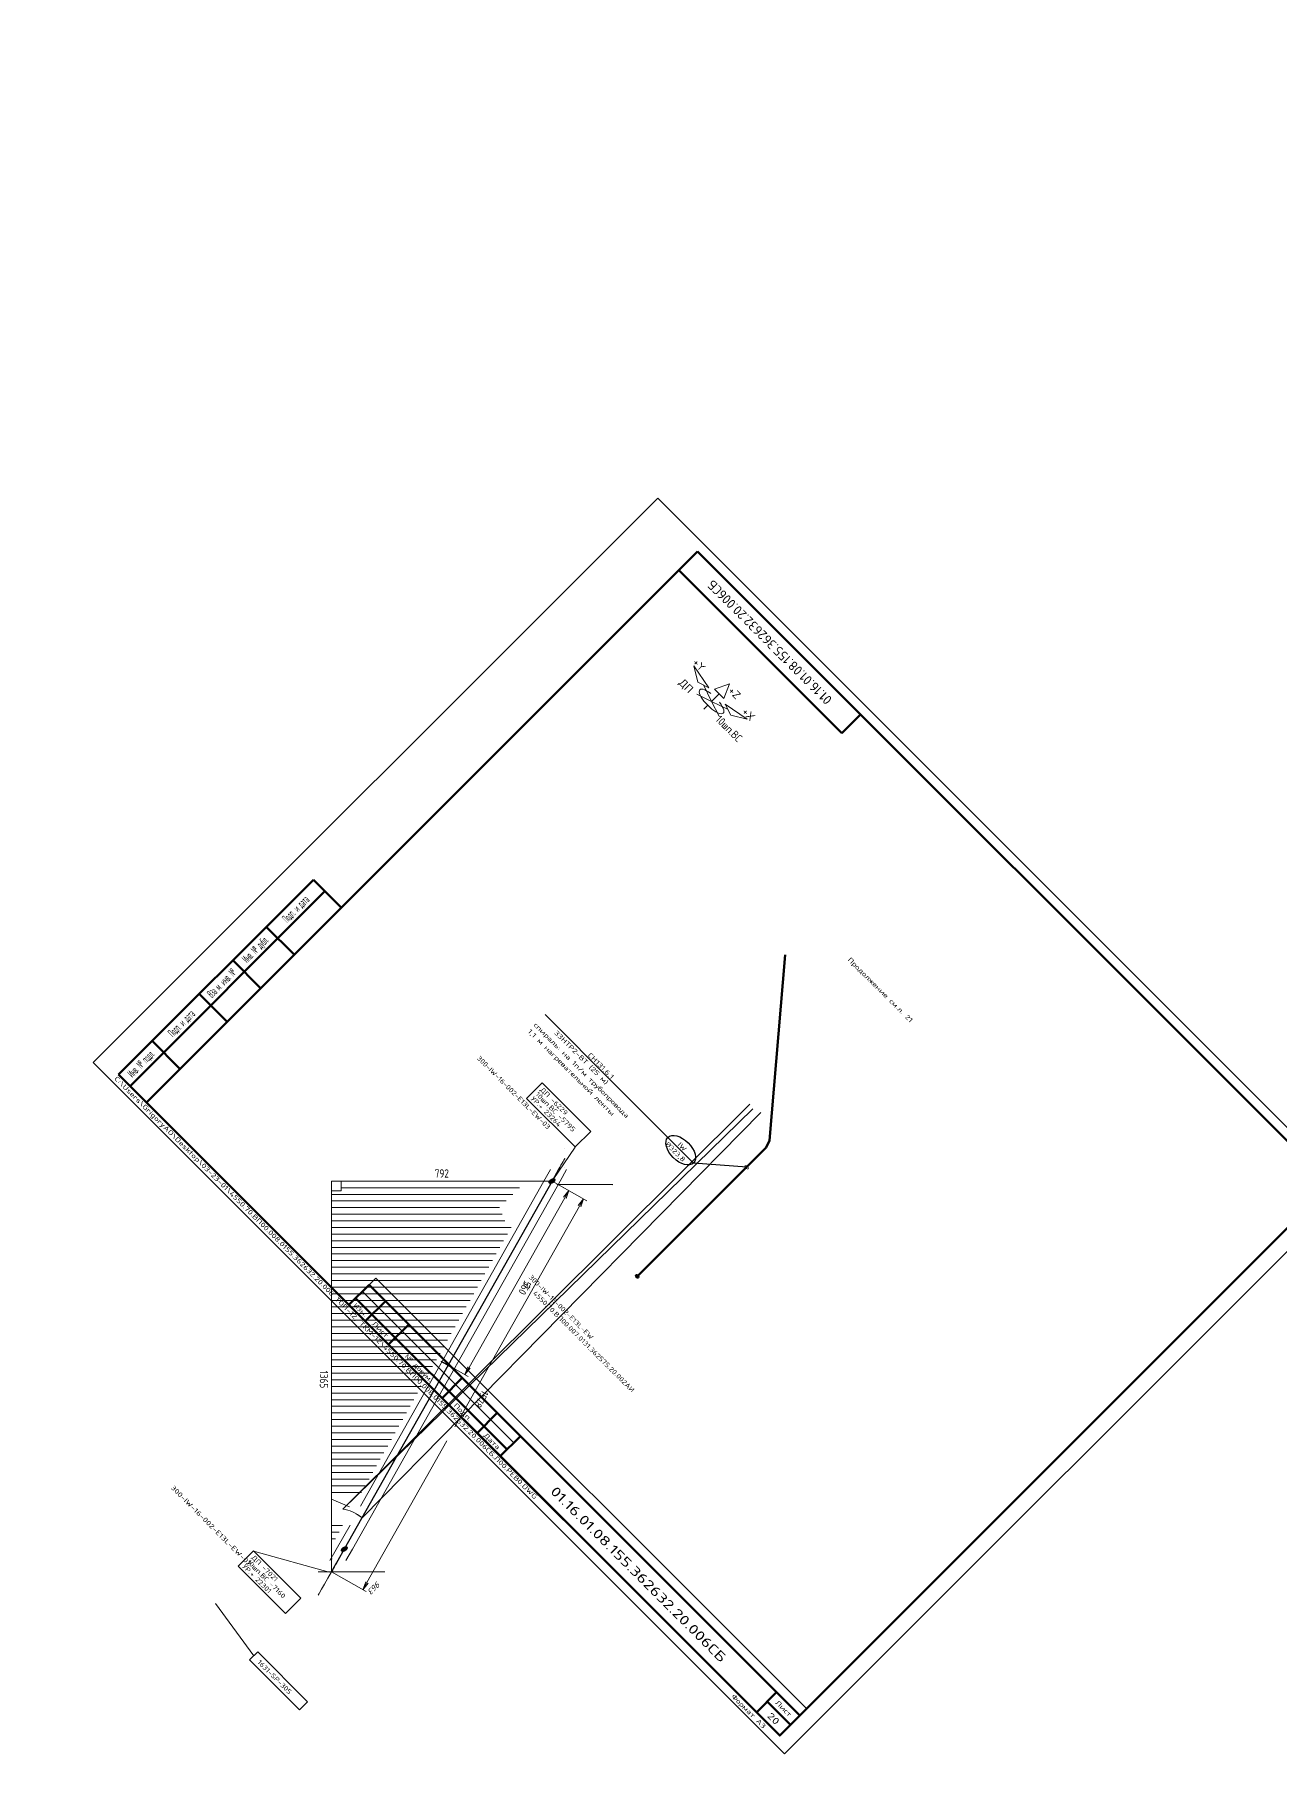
# Model space of a CAD drawing. Header units: millimetres. Extents: x -1501 to 8157, y -8271 to 1386.
# Drawn here: x -713 to -335, y -126 to 399 of the extents above; entities that cross this region are included whole.
import ezdxf
from ezdxf import colors
from ezdxf.entities.mleader import LeaderData, LeaderLine
from ezdxf.enums import TextEntityAlignment as Align
from ezdxf.math import Vec2, Vec3

# ---------------------------------------------------------------- set-up
doc = ezdxf.new("R2010")
doc.units = ezdxf.units.MM
doc.header["$MEASUREMENT"] = 0
for name, color, linetype, lineweight in [('--TEXT--', 7, 'Continuous', 25), ('OFORMLENIE', 7, 'Continuous', 25), ('подложка', 253, 'Continuous', 13), ('СН', 1, 'Continuous', 50)]:
    doc.layers.add(name, color=color, linetype=linetype, lineweight=lineweight)
doc.layers.add('непечат', color=2, linetype='Continuous', plot=False)
doc.layers.add('Построение', color=7, linetype='Continuous')
doc.styles.add('GOST 2.304', font='CS_Gost2304.shx')
doc.styles.add('GOST_2.304', font='CS_Gost2304.shx', dxfattribs={"height": 2.5})
doc.styles.add('GOST_2.304_07', font='CS_Gost2304.shx', dxfattribs={"width": 0.7})
doc.styles.add('GOST_2.304_09', font='CS_Gost2304.shx', dxfattribs={"width": 0.9})
doc.styles.add('Style-CS_Gost2304', font='CS_Gost2304.shx')
doc.styles.add('TNR_30', font='times.ttf', dxfattribs={"height": 3})

# ---------------------------------------------------------------- blocks, each defined once
blk = doc.blocks.new('*U13')
at = {"layer": 'СН'}
blk.add_hatch(color=256, dxfattribs=at).paths.add_polyline_path([(0.5, 0, 1), (-0.5, 0, 1)])
blk.add_circle((0, 0), 0.5, dxfattribs=at)
blk = doc.blocks.new('_DotSmall')
at = {"color": 0, "linetype": 'ByBlock', "const_width": 0.5}
blk.add_lwpolyline([(-0.0625, 0, 1), (0.0625, 0, 1)], format="xyb", close=True, dxfattribs=at)
blk = doc.blocks.new('*U22')
at = {"color": 0, "linetype": 'ByBlock', "lineweight": -2}
blk.add_lwpolyline([(297, 420), (0, 420), (0, 0), (297, 0)], close=True, dxfattribs=at)
at = {"color": 0, "linetype": 'ByBlock', "lineweight": 50}
blk.add_lwpolyline([(20, 415), (292, 415), (292, 5), (20, 5)], close=True, dxfattribs=at)
at = {"color": 0, "linetype": 'ByBlock', "lineweight": -2, "style": 'GOST_2.304'}
blk.add_text('Формат А3', height=2.5, dxfattribs=at).set_placement((287, 2.5), align=Align.MIDDLE_RIGHT)
at = {"color": 0, "linetype": 'ByBlock', "lineweight": -2, "insert": (8, 2.5), "char_height": 2.5, "attachment_point": 4, "style": 'GOST_2.304'}
blk.add_mtext('C:\\\\Users\\\\GrigoryAO\\\\Desktop\\\\03-23-01\\\\4550.70.ВП00.008.0155.362632.20.006 ТОП-12, ТКМ-12\\\\4550.70.ВП00.008.0155.362632.20.006СБ.Л00.РЕВ0.DWG', dxfattribs=at)
at = {"color": 0, "linetype": 'ByBlock', "lineweight": -2, "style": 'TNR_30'}
blk.add_attdef('ВЕРХНИЙ_НОМЕР_ЛИСТА', text='', height=3, dxfattribs=at).set_placement((287, 410), align=Align.MIDDLE_CENTER)
blk = doc.blocks.new('ST_Left')
at = {"color": 0, "linetype": 'ByBlock', "lineweight": 50}
for p, q in [((8, 150), (8, 5)), ((20, 150), (8, 150)), ((13, 5), (13, 150)), ((8, 115), (20, 115)), ((8, 90), (20, 90)), ((20, 65), (8, 65)), ((20, 30), (8, 30)), ((8, 5), (20, 5))]:
    blk.add_line(p, q, dxfattribs=at)
at = {"color": 0, "linetype": 'ByBlock', "lineweight": -2, "style": 'GOST_2.304'}
for s, p in [('Подп. и дата', (10.5, 132.5)), ('Инв. № дубл.', (10.5, 102.5)), ('Вза м. инв. №', (10.5, 77.5)), ('Подп. и дата', (10.5, 47.5)), ('Инв. № подл.', (10.5, 17.5))]:
    blk.add_text(s, height=2.5, rotation=90, dxfattribs=at).set_placement(p, align=Align.MIDDLE_CENTER)
at = {"color": 0, "linetype": 'ByBlock', "lineweight": -2, "style": 'GOST_2.304', "flags": 8}
for tag, p in [('ДУБЛ_ДАТА', (16.5, 141.25)), ('НОМЕР_ДУБЛ', (16.5, 102.5)), ('ВЗАМ_ИНВ', (16.5, 77.5)), ('ИНВ_ДАТА', (16.5, 56.25)), ('ИНВ_НОМЕР', (16.5, 17.5))]:
    blk.add_attdef(tag, text='', height=2.5, rotation=90, dxfattribs=at).set_placement(p, align=Align.MIDDLE_CENTER)
blk = doc.blocks.new('ST_2a_dyn')
at = {"color": 0, "linetype": 'ByBlock', "lineweight": 50, "extrusion": (0, 1, 0)}
for p, q in [((-185, 15), (0, 15)), ((-10, 8), (0, 8)), ((-185, 5), (-120, 5)), ((-185, 0), (0, 0))]:
    blk.add_line(p, q, dxfattribs=at)
at = {"color": 0, "linetype": 'ByBlock', "lineweight": 50, "extrusion": (1, 0, 0)}
for p, q in [((-185, 0), (-185, 15)), ((-178, 15), (-178, 0)), ((-168, 15), (-168, 0)), ((-145, 15), (-145, 0)), ((-130, 15), (-130, 0)), ((-120, 0), (-120, 15)), ((-10, 0), (-10, 15))]:
    blk.add_line(p, q, dxfattribs=at)
at = {"color": 0, "linetype": 'ByBlock', "lineweight": 50}
blk.add_line((0, 15), (0, 0), dxfattribs=at)
at = {"color": 0, "linetype": 'ByBlock', "lineweight": -2, "extrusion": (0, 1, 0)}
blk.add_line((-185, 10), (-120, 10), dxfattribs=at)
at = {"color": 0, "linetype": 'ByBlock', "lineweight": -2, "style": 'GOST_2.304'}
for s, p in [('Лист', (-5, 11.5)), ('Лист', (-173, 2.5)), ('Подп.', (-137.5, 2.5)), ('Дата', (-125, 2.5))]:
    blk.add_text(s, height=2.5, dxfattribs=at).set_placement(p, align=Align.MIDDLE_CENTER)
at = {"color": 0, "linetype": 'ByBlock', "lineweight": -2, "width": 0.9}
for s, style, p in [('Изм.', 'GOST_2.304', (-181.5, 2.5)), ('№ докум.', 'GOST_2.304_09', (-156.5, 2.5))]:
    blk.add_text(s, height=2.5, dxfattribs=dict(at, style=style)).set_placement(p, align=Align.MIDDLE_CENTER)
at = {"color": 0, "linetype": 'ByBlock', "lineweight": -2}
for tag, height, style, flags, p in [('ИЗМ_2', 2.5, 'GOST_2.304', 12, (-181.5, 12.5)), ('ЛИСТ_2', 2.5, 'GOST_2.304', 12, (-173, 12.5)), ('N_ДОК_2', 2.5, 'GOST_2.304_09', 12, (-156.5, 12.5)), ('ИЗМ_1', 2.5, 'GOST_2.304', 12, (-181.5, 7.5)), ('ЛИСТ_1', 2.5, 'GOST_2.304', 12, (-173, 7.5)), ('N_ДОК_1', 2.5, 'GOST_2.304_09', 12, (-156.5, 7.5)), ('ШИФР', 5, 'GOST_2.304', 4, (-65, 7.5)), ('LIST', 3.5, 'GOST_2.304', 4, (-5, 4))]:
    blk.add_attdef(tag, text='', height=height, dxfattribs=dict(at, style=style, flags=flags)).set_placement(p, align=Align.MIDDLE_CENTER)
at = {"color": 0, "linetype": 'ByBlock', "lineweight": -2, "style": 'GOST_2.304_07', "width": 0.7, "flags": 12}
for tag, p in [('ДАТА_2', (-125, 12.5)), ('ДАТА_1', (-125, 7.5))]:
    blk.add_attdef(tag, text='', height=2.5, dxfattribs=at).set_placement(p, align=Align.MIDDLE_CENTER)
blk = doc.blocks.new('ST_Top')
at = {"color": 0, "linetype": 'ByBlock', "lineweight": 50}
blk.add_line((70, 0), (70, -14), dxfattribs=at)
at = {"color": 0, "linetype": 'ByBlock', "lineweight": 50, "extrusion": (0, 1, 0)}
blk.add_line((0, -14), (70, -14), dxfattribs=at)
at = {"color": 0, "linetype": 'ByBlock', "lineweight": -2, "style": 'GOST_2.304', "width": 0.7, "flags": 4}
blk.add_attdef('ШИФР', text='', height=5, rotation=180, dxfattribs=at).set_placement((35, -7), align=Align.MIDDLE_CENTER)

msp = doc.modelspace()

# ---------------------------------------------------------------- hatches: boundary and pattern name
at = {"layer": 'подложка', "extrusion": (8.62817e-32, -7.85046e-17, -1)}
h = msp.add_hatch(color=252, dxfattribs=at)
edge = h.paths.add_edge_path()
edge.add_ellipse((555.49, 50.94), major_axis=(-1.05, 0.62), ratio=0.583905, start_angle=0, end_angle=360)
h = msp.add_hatch(color=252, dxfattribs=at)
edge = h.paths.add_edge_path()
edge.add_ellipse((618.57, -60.84), major_axis=(-1.05, 0.62), ratio=0.583905, start_angle=0, end_angle=360)
at = {"layer": 'подложка', "extrusion": (-1.96262e-16, -1, 3.92523e-17)}
msp.add_hatch(color=252, dxfattribs=at).paths.add_polyline_path([(-621.06, -363.39), (-622.5, -357.64), (-623.94, -363.39)])
h = msp.add_hatch(color=252, dxfattribs=at)
edge = h.paths.add_edge_path()
edge.add_arc((-622.5, -418.29), 1, -90, 270)
h = msp.add_hatch(color=252, dxfattribs=at)
edge = h.paths.add_edge_path()
edge.add_arc((-622.5, -304.3), 1, -90, 270)

# ---------------------------------------------------------------- linework, layer by layer
at = {"layer": '--TEXT--', "extrusion": (-0.57735, -0.57735, 0.57735)}
msp.add_line((-554.05, 50.04, -295.77), (-537.05, 49.86, -278.94), dxfattribs=at)
msp.add_circle((-407.81, -558.59), 5.51, dxfattribs=at)
at = {"layer": 'OFORMLENIE', "extrusion": (-0.57735, -0.57735, 0.57735)}
for q in [(-611.04, 19.43, -591.61), (-478.14, -109.38, -587.53)]:
    msp.add_line((-609, 21.47, -587.53), q, dxfattribs=at)
at = {"layer": 'непечат', "color": 3, "extrusion": (-0.57735, -0.57735, 0.57735)}
msp.add_lwpolyline([(-1387.86, 992.34), (10962.33, 992.34), (10962.33, -1271.92), (-1387.86, -1271.92)], close=True, dxfattribs=at)
at = {"layer": 'подложка', "color": 252, "extrusion": (-0.57735, -0.57735, 0.57735)}
for p, q in [((-507.03, 196.65, -318.81), (-509.53, 201.65, -316.31)), ((-507.03, 196.65, -318.81), (-511.53, 198.9, -321.06)), ((-509.37, 194.32, -323.48), (-508.2, 195.48, -321.15)), ((-507.03, 196.65, -318.81), (-504.7, 198.98, -314.15)), ((-507.03, 196.65, -318.81), (-504.78, 192.15, -321.06)), ((-507.03, 196.65, -318.81), (-502.03, 194.15, -316.31)), ((-618.97, -48.69, -299.84), (-495.43, 74.26, -421.16)), ((-618.97, -48.69, -299.84), (-494.47, 72.89, -421.59)), ((-613.09, -51.36, -296.62), (-492.07, 71.8, -420.27)), ((-555.16, 51.42, -295.49), (-548.47, 61.28, -278.94)), ((-547.13, 43.35, -290.89), (-584.98, -23.72, -290.89)), ((-587.39, -27.99, -290.89), (-611.68, -71.03, -290.89)), ((-614.98, -50.13, -296.31), (-613.09, -51.36, -296.62)), ((-623.19, -67.83, -423.01), (-645.77, -61.61, -439.37)), ((-657.72, -77.39, -224.71), (-646.08, -93.3, -228.99))]:
    msp.add_line(p, q, dxfattribs=at)
at = {"layer": 'подложка', "color": 252, "extrusion": (1, -5.55112e-17, 5.55112e-17)}
for p, q in [((-551.56, 60.72, -304.3), (-551.56, 60.72, -300.3)), ((-551.56, 60.72, -314.28), (-551.56, 60.72, -304.3)), ((-551.56, 55.07, -304.3), (-551.56, 55.07, -300.3)), ((-551.56, 55.07, -314.28), (-551.56, 55.07, -304.3)), ((-626.5, -67.79, -422.29), (-626.5, -67.79, -420.29)), ((-626.5, -67.79, -420.29), (-626.5, -67.79, -418.29)), ((-625.33, -67.79, -418.29), (-625.33, -67.79, -304.3)), ((-625.33, -67.79, -304.3), (-625.33, -67.79, -300.3)), ((-619.67, -67.79, -418.29), (-619.67, -67.79, -304.3)), ((-619.67, -67.79, -304.3), (-619.67, -67.79, -300.3)), ((-618.5, -67.79, -422.29), (-618.5, -67.79, -420.29)), ((-618.5, -67.79, -420.29), (-618.5, -67.79, -418.29))]:
    msp.add_line(p, q, dxfattribs=at)
at = {"layer": 'подложка', "color": 252}
for p, q in [((-551.56, 57.9, -314.28), (-551.56, 57.9, -304.3)), ((-557.95, 50.94, -296.31), (-555.98, 54.42, -296.31)), ((-553.04, 50.94, -296.31), (-551.07, 54.42, -296.31)), ((-622.5, 50.94, -296.31), (-622.5, -67.79, -296.31)), ((-622.5, 50.94, -296.31), (-555.49, 50.94, -296.31)), ((-622.5, -67.79, -296.31), (-622.5, 50.94, -296.31)), ((-622.5, 50.94, -296.31), (-555.49, 50.94, -296.31)), ((-619.5, 48.93, -296.31), (-565.36, 48.93, -296.31)), ((-553.04, 50.94, -296.31), (-616.12, -60.84, -296.31)), ((-557.95, 50.94, -296.31), (-613.65, -47.77, -296.31)), ((-622.5, 46.91, -296.31), (-567.38, 46.91, -296.31)), ((-622.5, 44.9, -296.31), (-569.39, 44.9, -296.31)), ((-622.5, 42.89, -296.31), (-571.4, 42.89, -296.31)), ((-622.5, 40.88, -296.31), (-570.59, 40.88, -296.31)), ((-622.5, 38.86, -296.31), (-569.77, 38.86, -296.31)), ((-622.5, 36.85, -296.31), (-567.9, 36.85, -296.31)), ((-622.5, 34.84, -296.31), (-569.03, 34.84, -296.31)), ((-622.5, 32.83, -296.31), (-570.17, 32.83, -296.31)), ((-622.5, 30.81, -296.31), (-571.31, 30.81, -296.31)), ((-622.5, 28.8, -296.31), (-572.44, 28.8, -296.31)), ((-622.5, 26.79, -296.31), (-573.58, 26.79, -296.31)), ((-622.5, 24.78, -296.31), (-574.71, 24.78, -296.31)), ((-622.5, 22.76, -296.31), (-575.85, 22.76, -296.31)), ((-622.5, 20.75, -296.31), (-576.98, 20.75, -296.31)), ((-622.5, 18.74, -296.31), (-578.12, 18.74, -296.31)), ((-622.5, 16.73, -296.31), (-579.26, 16.73, -296.31)), ((-622.5, 14.71, -296.31), (-580.39, 14.71, -296.31)), ((-622.5, 12.7, -296.31), (-581.53, 12.7, -296.31)), ((-622.5, 10.69, -296.31), (-582.66, 10.69, -296.31)), ((-622.5, 8.68, -296.31), (-583.8, 8.68, -296.31)), ((-622.5, 6.66, -296.31), (-584.93, 6.66, -296.31)), ((-622.5, 4.65, -296.31), (-586.07, 4.65, -296.31)), ((-622.5, 2.64, -296.31), (-587.21, 2.64, -296.31)), ((-622.5, 0.63, -296.31), (-588.34, 0.63, -296.31)), ((-622.5, -1.39, -296.31), (-589.48, -1.39, -296.31)), ((-622.5, -3.4, -296.31), (-590.61, -3.4, -296.31)), ((-622.5, -5.41, -296.31), (-591.75, -5.41, -296.31)), ((-622.5, -7.42, -296.31), (-592.88, -7.42, -296.31)), ((-622.5, -9.43, -296.31), (-594.02, -9.43, -296.31)), ((-622.5, -11.45, -296.31), (-595.16, -11.45, -296.31)), ((-622.5, -13.46, -296.31), (-596.29, -13.46, -296.31)), ((-622.5, -15.47, -296.31), (-597.43, -15.47, -296.31)), ((-622.5, -17.48, -296.31), (-598.56, -17.48, -296.31)), ((-622.5, -19.5, -296.31), (-599.7, -19.5, -296.31)), ((-622.5, -21.51, -296.31), (-600.83, -21.51, -296.31)), ((-622.5, -23.52, -296.31), (-601.97, -23.52, -296.31)), ((-622.5, -25.53, -296.31), (-603.11, -25.53, -296.31)), ((-622.5, -27.55, -296.31), (-604.24, -27.55, -296.31)), ((-622.5, -29.56, -296.31), (-605.38, -29.56, -296.31)), ((-622.5, -31.57, -296.31), (-606.51, -31.57, -296.31)), ((-622.5, -33.58, -296.31), (-607.65, -33.58, -296.31)), ((-622.5, -35.6, -296.31), (-608.78, -35.6, -296.31)), ((-622.5, -37.61, -296.31), (-609.92, -37.61, -296.31)), ((-622.5, -39.62, -296.31), (-611.06, -39.62, -296.31)), ((-622.5, -41.63, -296.31), (-622.1, -41.63, -296.31)), ((-622.1, -41.63, -296.31), (-612.19, -41.63, -296.31)), ((-622.5, -43.64, -296.31), (-613.33, -43.65, -296.31)), ((-622.5, -45.66, -296.31), (-616.95, -48, -294.01)), ((-616.78, -53.59, -296.31), (-622.99, -64.32, -296.31)), ((-622.5, -53.71, -296.31), (-619.15, -53.71, -296.31)), ((-622.5, -55.72, -296.31), (-620.14, -55.72, -296.31)), ((-622.5, -57.73, -296.31), (-621.28, -57.73, -296.31)), ((-622.5, -59.75, -296.31), (-622.41, -59.75, -296.31)), ((-616.12, -60.84, -296.31), (-618.08, -64.32, -296.31)), ((-622.5, -63.77, -296.31), (-622.23, -63.77, -296.31))]:
    msp.add_line(p, q, dxfattribs=at)
at = {"layer": 'подложка', "color": 252, "extrusion": (0.870886, -0.491485, 1.60705e-14)}
for p, q in [((-555.23, 51.4, -300.3), (-553.57, 54.33, -300.36)), ((-553.57, 54.33, -300.36), (-553.09, 55.19, -298.77)), ((-553.09, 55.19, -298.77), (-553.53, 54.42, -301.94))]:
    msp.add_line(p, q, dxfattribs=at)
at = {"layer": 'подложка', "color": 252, "extrusion": (-0.384139, 0.216789, 0.897463)}
for p, q in [((-555.49, 50.94, -296.31), (-544.93, 44.97, -290.34)), ((-555.49, 50.94, -296.31), (-549.4, 47.5, -292.87)), ((-550.38, 48.05, -293.42), (-552, 46.09, -293.64)), ((-550.38, 48.05, -293.42), (-551.61, 45.87, -293.42)), ((-550.38, 48.05, -293.42), (-551.22, 45.65, -293.2)), ((-551.61, 45.87, -293.42), (-580.69, -5.66, -293.42)), ((-545.9, 45.53, -290.89), (-547.52, 43.57, -291.11)), ((-545.9, 45.53, -290.89), (-547.13, 43.35, -290.89)), ((-545.9, 45.53, -290.89), (-546.74, 43.13, -290.67)), ((-587.03, -4.95, -296.31), (-580.94, -8.39, -292.87)), ((-581.92, -7.84, -293.42), (-581.08, -5.44, -293.64)), ((-581.92, -7.84, -293.42), (-580.69, -5.66, -293.42)), ((-581.92, -7.84, -293.42), (-580.3, -5.88, -293.2)), ((-622.5, -67.79, -296.31), (-611.93, -73.76, -290.34)), ((-612.91, -73.21, -290.89), (-612.07, -70.81, -291.11)), ((-612.91, -73.21, -290.89), (-611.68, -71.03, -290.89)), ((-612.91, -73.21, -290.89), (-611.29, -71.25, -290.67))]:
    msp.add_line(p, q, dxfattribs=at)
at = {"layer": 'подложка', "color": 252, "extrusion": (-0.870886, 0.491485, 1.62648e-14)}
for p, q in [((-619.45, -62.4, -304.11), (-620.54, -64.32, -301.94)), ((-618.37, -60.48, -302.84), (-619.45, -62.4, -304.11)), ((-618.83, -61.3, -300.3), (-618.37, -60.48, -302.84))]:
    msp.add_line(p, q, dxfattribs=at)
at = {"layer": 'подложка', "color": 252, "extrusion": (0.870886, -0.491485, 2.498e-16)}
for p, q in [((-623.58, -69.71, -289.57), (-622.5, -67.79, -289.33)), ((-622.5, -67.79, -289.33), (-621.45, -65.94, -289.73)), ((-621.45, -65.94, -289.73), (-620.54, -64.32, -290.67)), ((-626.1, -74.18, -293.76), (-625.47, -73.06, -291.88)), ((-625.47, -73.06, -291.88), (-624.6, -71.52, -290.44)), ((-624.6, -71.52, -290.44), (-623.58, -69.71, -289.57)), ((-626.16, -74.29, -300.3), (-626.45, -74.8, -298.18)), ((-626.45, -74.8, -298.18), (-626.44, -74.77, -295.93)), ((-626.44, -74.77, -295.93), (-626.1, -74.18, -293.76))]:
    msp.add_line(p, q, dxfattribs=at)
at = {"layer": 'подложка', "color": 252, "extrusion": (-5.55112e-17, -1, 5.55112e-17)}
for p, q in [((-622.5, -67.79, -422.29), (-606.25, -67.79, -422.29)), ((-622.5, -67.79, -296.31), (-606.25, -67.79, -296.31)), ((-607.5, -67.79, -422.29), (-608, -67.79, -419.79)), ((-607.5, -67.79, -296.31), (-608, -67.79, -298.81)), ((-607.5, -67.79, -419.79), (-607.5, -67.79, -298.81)), ((-607.5, -67.79, -422.29), (-607.5, -67.79, -419.79)), ((-607.5, -67.79, -422.29), (-607, -67.79, -419.79)), ((-607.5, -67.79, -296.31), (-607.5, -67.79, -298.81)), ((-607.5, -67.79, -296.31), (-607, -67.79, -298.81))]:
    msp.add_line(p, q, dxfattribs=at)
at = {"layer": 'подложка', "color": 252, "extrusion": (0.870886, -0.491485, 6.13398e-15), "elevation": -508.81, "flags": 128}
msp.add_lwpolyline([(-228.66, -296.31), (-224.66, -296.31, -0.414227), (-220.66, -300.3), (-220.66, -304.3)], format="xyb", dxfattribs=at)
at = {"layer": 'подложка', "color": 252, "elevation": -296.31, "flags": 128}
msp.add_lwpolyline([(-622.5, 50.94), (-622.5, 47.94), (-619.5, 47.94), (-619.5, 50.94), (-622.5, 50.94)], dxfattribs=at)
at = {"layer": 'подложка', "color": 252, "extrusion": (-5.55112e-17, -1, 5.55112e-17), "elevation": 67.79, "flags": 128}
for points in [[(-619.5, -421.29), (-621.5, -418.29), (-623.5, -418.29), (-625.5, -421.29)], [(-621.26, -362.61), (-622.5, -357.64), (-623.94, -363.39), (-621.06, -363.39)], [(-621.06, -363.39), (-622.5, -357.64), (-623.94, -363.39), (-621.5, -363.39)]]:
    msp.add_lwpolyline(points, dxfattribs=at)
at = {"layer": 'подложка', "color": 252, "extrusion": (-0.57735, -0.57735, 0.57735)}
msp.add_arc((-395.13, -523.24, 212.36), 10.01, 101.9599, 144.2133, dxfattribs=at)
msp.add_ellipse((-507.03, 196.65, -318.81), major_axis=(-3.54, 3.54), ratio=0.57735, start_param=5.105088, end_param=10.602875, dxfattribs=at)
at = {"layer": 'подложка', "color": 252, "extrusion": (-5.55112e-17, -1, 5.55112e-17)}
msp.add_solid([(-621.06, -363.39, 67.79), (-622.5, -357.64, 67.79), (-623.94, -363.39, 67.79)], dxfattribs=at)
at = {"layer": 'подложка', "color": 252}
for points in [[(-512.45, 207.48, -313.4), (-507.87, 200.82, -315.48), (-511.2, 202.48, -317.15)], [(-501.64, 202.04, -308.02), (-506.11, 200.4, -314.15), (-503.29, 197.57, -314.15)], [(-496.2, 191.23, -313.4), (-502.87, 195.82, -315.48), (-501.2, 192.48, -317.15)], [(-558.46, 80.74, -269.47), (-543.75, 66.03, -269.47), (-548.49, 61.3, -278.94), (-563.19, 76, -278.94)], [(-646.09, -61.34, -439.43), (-631.72, -75.71, -439.43), (-636.46, -80.44, -448.9), (-650.83, -66.08, -448.9)], [(-618.5, -67.79, -422.29), (-618.5, -67.79, -421.29), (-626.49, -67.79, -421.29), (-626.49, -67.79, -422.29)], [(-621.06, -67.79, -363.39), (-622.5, -67.79, -357.64), (-623.94, -67.79, -363.39)], [(-644.86, -92.07, -226.54), (-629.71, -107.22, -226.54), (-632.16, -109.67, -231.44), (-647.31, -94.52, -231.44)]]:
    msp.add_3dface(points, dxfattribs=at)
at = {"layer": 'Построение', "linetype": 'Continuous', "lineweight": 30}
for p, q in [((-555.49, 50.94, -296.31), (-618.57, -60.84, -296.31)), ((-622.5, -67.79, -418.29), (-622.5, -67.79, -304.3))]:
    msp.add_line(p, q, dxfattribs=at)
at = {"layer": 'Построение', "linetype": 'Continuous', "lineweight": 30, "extrusion": (0.491485, 0.870886, -1.11022e-16)}
msp.add_line((-589.21, -3.72, -294.81), (-584.85, -6.18, -294.81), dxfattribs=at)
at = {"layer": 'Построение', "linetype": 'Continuous', "lineweight": 30, "extrusion": (0.870886, -0.491485, -5.55112e-17), "elevation": -508.81, "flags": 128}
msp.add_lwpolyline([(-357, -296.31), (-361, -296.31, 0.414227), (-364.99, -300.3), (-364.99, -304.3)], format="xyb", dxfattribs=at)
at = {"layer": 'Построение', "linetype": 'Continuous', "lineweight": 30, "extrusion": (-0.491485, -0.870886, 1.45032e-16)}
msp.add_ellipse((-587.03, -4.95, -292.31), major_axis=(0, 0, 5.5), ratio=0.363636, start_param=1.942965, end_param=4.34022, dxfattribs=at)
at = {"layer": 'СН', "extrusion": (-0.57735, -0.57735, 0.57735)}
msp.add_lwpolyline([(-427.31, -447.02), (-390.79, -521.98), (-390.05, -525.86), (-390.05, -621.97)], dxfattribs=at)

# ---------------------------------------------------------------- block references
at = {"layer": 'OFORMLENIE', "extrusion": (-0.57735, -0.57735, 0.57735)}
for name in ['*U22', 'ST_Left']:
    msp.add_blockref(name, (-552.8, -744.57), dxfattribs=at)
ref = msp.add_blockref('ST_Top', (-532.8, -329.57), dxfattribs=at)
ref.add_attrib('ШИФР', '01.16.01.08.155.362632.20.006СБ', dxfattribs={"layer": '0', "color": 0, "linetype": 'ByBlock', "lineweight": -2, "extrusion": (-0.57735, -0.57735, 0.57735), "height": 5, "rotation": 180, "style": 'GOST_2.304', "width": 0.7}).set_placement((-497.8, -336.57), align=Align.MIDDLE_CENTER)
ref = msp.add_blockref('ST_2a_dyn', (-260.8, -739.57), dxfattribs=at)
ref.add_attrib('LIST', '20', dxfattribs={"layer": '0', "color": 0, "linetype": 'ByBlock', "lineweight": -2, "extrusion": (-0.57735, -0.57735, 0.57735), "height": 3.5, "style": 'GOST_2.304'}).set_placement((-265.8, -735.57), align=Align.MIDDLE_CENTER)
ref.add_attrib('ШИФР', '01.16.01.08.155.362632.20.006СБ', dxfattribs={"layer": '0', "color": 0, "linetype": 'ByBlock', "lineweight": -2, "extrusion": (-0.57735, -0.57735, 0.57735), "height": 5, "style": 'GOST_2.304'}).set_placement((-325.8, -732.07), align=Align.MIDDLE_CENTER)
at = {"layer": 'СН', "extrusion": (-0.57735, -0.57735, 0.57735)}
msp.add_blockref('*U13', (-390.05, -621.7), dxfattribs=at)

# ---------------------------------------------------------------- texts
at = {"layer": '--TEXT--', "extrusion": (-0.57735, -0.57735, 0.57735), "style": 'GOST 2.304'}
for s, p in [('1,1 м нагревательной ленты', (-466.15, -571.56)), ('спираль: на 1п/м трубопровода', (-466.26, -566.98))]:
    msp.add_text(s, height=2.5, dxfattribs=at).set_placement(p)
at = {"layer": '--TEXT--', "extrusion": (-0.57735, -0.57735, 0.57735), "style": 'GOST 2.304', "width": 0.9}
msp.add_text('%%C323,8', height=2.5, rotation=360, dxfattribs=at).set_placement((-412.42, -562.39))
at = {"layer": '--TEXT--', "extrusion": (-0.57735, -0.57735, 0.57735), "style": 'GOST 2.304'}
msp.add_text('IW', height=2.5, rotation=360, dxfattribs=at).set_placement((-409.67, -558.02))
at = {"layer": '--TEXT--', "extrusion": (-0.57735, -0.57735, 0.57735), "insert": (-464.83, 119.09, -345.74), "char_height": 2.5, "width": 44.9268, "attachment_point": 1, "text_direction": (0.707107, -0.707107, 0), "style": 'GOST 2.304'}
msp.add_mtext('Продолжение см.л. 21', dxfattribs=at)
at = {"layer": 'OFORMLENIE', "extrusion": (-0.57735, -0.57735, 0.57735), "style": 'GOST 2.304'}
msp.add_text('300-IW-16-002-E13L-EW-02', height=2.5, rotation=360, dxfattribs=at).set_placement((-444.79, -721.91, 106.74), align=Align.MIDDLE_LEFT)
at = {"layer": 'подложка', "color": 252, "extrusion": (-0.57735, -0.57735, 0.57735), "style": 'Style-CS_Gost2304'}
for s, width, p in [('+Y', 0.75, (-510.08, -376.02, -4.87)), ('ДП', 0.75, (-508.58, -388.65, -4.87)), ('+Z', 0.75, (-496.33, -373.27, -4.87)), ('10шп.ВС', 0.628788, (-492.83, -388.65, -4.87))]:
    msp.add_text(s, height=4.125, dxfattribs=dict(at, width=width)).set_placement(p, align=Align.TOP_LEFT)
at = {"layer": 'подложка', "color": 252, "extrusion": (-0.57735, -0.57735, 0.57735), "style": 'Style-CS_Gost2304', "width": 0.75}
msp.add_text('+X', height=4.125, dxfattribs=at).set_placement((-484.94, -376.02, -4.87), align=Align.TOP_RIGHT)
at = {"layer": 'подложка', "color": 252, "extrusion": (-0.57735, -0.57735, 0.57735), "style": 'Style-CS_Gost2304', "width": 0.875}
for s, p in [('300-IW-16-002-E13L-EW-03', (-471.32, -429.22, 120.23)), ('УР.+ 23264', (-450.98, -424.25, 120.23)), ('10шп.ВС -5795', (-450.98, -420.85, 120.23)), ('ДП -7021', (-412.48, -650, 154.73)), ('УР.+ 22301', (-412.48, -656.8, 154.73)), ('10шп.ВС -7160', (-412.48, -653.4, 154.73)), ('1631-SP-305', (-388.71, -488.88, 294.68))]:
    msp.add_text(s, height=2.5, rotation=360, dxfattribs=at).set_placement(p, align=Align.MIDDLE_LEFT)
msp.add_text('ДП -6229', height=2.4, dxfattribs=at).set_placement((-450.98, -417.45, 120.23), align=Align.MIDDLE_LEFT)
at = {"layer": 'подложка', "color": 252, "style": 'GOST_2.304'}
msp.add_text('792', height=2.5, dxfattribs=at).set_placement((-591.08, 52.01, -296.31))
at = {"layer": 'подложка', "color": 252, "extrusion": (-0.57735, -0.57735, 0.57735), "style": 'Style-CS_Gost2304', "width": 0.875}
for s, p in [('300-IW-16-002-E13L-EW', (-413.14, -662.69)), ('см. 4550.70.ВП00.007.0131.362575.20.002АИ', (-413.01, -667.05))]:
    msp.add_text(s, height=2.5, rotation=360, dxfattribs=at).set_placement(p)
at = {"layer": 'подложка', "color": 252, "extrusion": (-0.384139, 0.216789, 0.897463), "style": 'GOST_2.304'}
for s, p in [('560', (258.8, -578.86, -41.49)), ('1578', (294.2, -573.14, -41.49))]:
    msp.add_text(s, height=2.5, dxfattribs=at).set_placement(p)
at = {"layer": 'подложка', "color": 252, "extrusion": (-0.666667, 0.333333, 0.666667), "style": 'GOST_2.304'}
msp.add_text('963', height=2.5, rotation=333.4349, dxfattribs=at).set_placement((335.07, -610.06, 142.39))
at = {"layer": 'подложка', "color": 252, "insert": (-624.75, -9.3, -296.31), "char_height": 2.5, "attachment_point": 5, "rotation": 270, "style": 'GOST_2.304'}
msp.add_mtext('\\A1;1365', dxfattribs=at)

# ---------------------------------------------------------------- leaders
at = {"layer": '--TEXT--'}
ml = msp.add_multileader_mtext('Standard', dxfattribs=at)
ml.set_content('СН131.6.1\\P33НТР2-ВТ (25 м)', color=7, style='GOST 2.304')
ml.set_leader_properties()
ml.set_arrow_properties(name='DOTSMALL')
ml.build(insert=Vec2(0, 0))
ml.multileader.update_dxf_attribs({"text_left_attachment_type": 6, "text_right_attachment_type": 6, "dogleg_length": 11.2, "arrow_head_size": 2.5})
ctx = ml.context
ctx.base_point, ctx.char_height, ctx.arrow_head_size, ctx.plane_origin, ctx.plane_x_axis, ctx.plane_y_axis = Vec3(-558.84, 102.74, -456.11), 2.5, 2.5, Vec3(-412.77, 14.39, -398.38), Vec3(0.707107, -0.707107, 0), Vec3(0.408248, 0.408248, 0.816497)
ctx.left_attachment, ctx.right_attachment, ctx.text_align_type = 6, 6, 2
notes = []
notes.append((ctx, [(0, (1, 1, 0), (-512.48, 56.37, -456.11), (-0.707107, 0.707107, 0), 33.69, [(0, [(-496.37, 55.14, -441.24)], 0, [])])]))
ctx.mtext.insert, ctx.mtext.text_direction, ctx.mtext.defined_height, ctx.mtext.alignment, ctx.mtext.flow_direction, ctx.mtext.extrusion = Vec3(-536.49, 82.83, -453.66), Vec3(0.707107, -0.707107, 0), 0.0309, 3, 5, Vec3(-0.57735, -0.57735, 0.57735)
for ctx, leaders in notes:
    for number, flags, end, landing, length, lines in leaders:
        leader = LeaderData()
        leader.index, (leader.has_last_leader_line, leader.has_dogleg_vector, leader.attachment_direction) = number, flags
        leader.last_leader_point, leader.dogleg_vector, leader.dogleg_length = Vec3(end), Vec3(landing), length
        for number, points, colour, breaks in lines:
            line = LeaderLine()
            line.index, line.vertices, line.color, line.breaks = number, Vec3.list(points), colors.encode_raw_color(colour), breaks
            leader.lines.append(line)
        ctx.leaders.append(leader)

doc.saveas('drawing.dxf')
